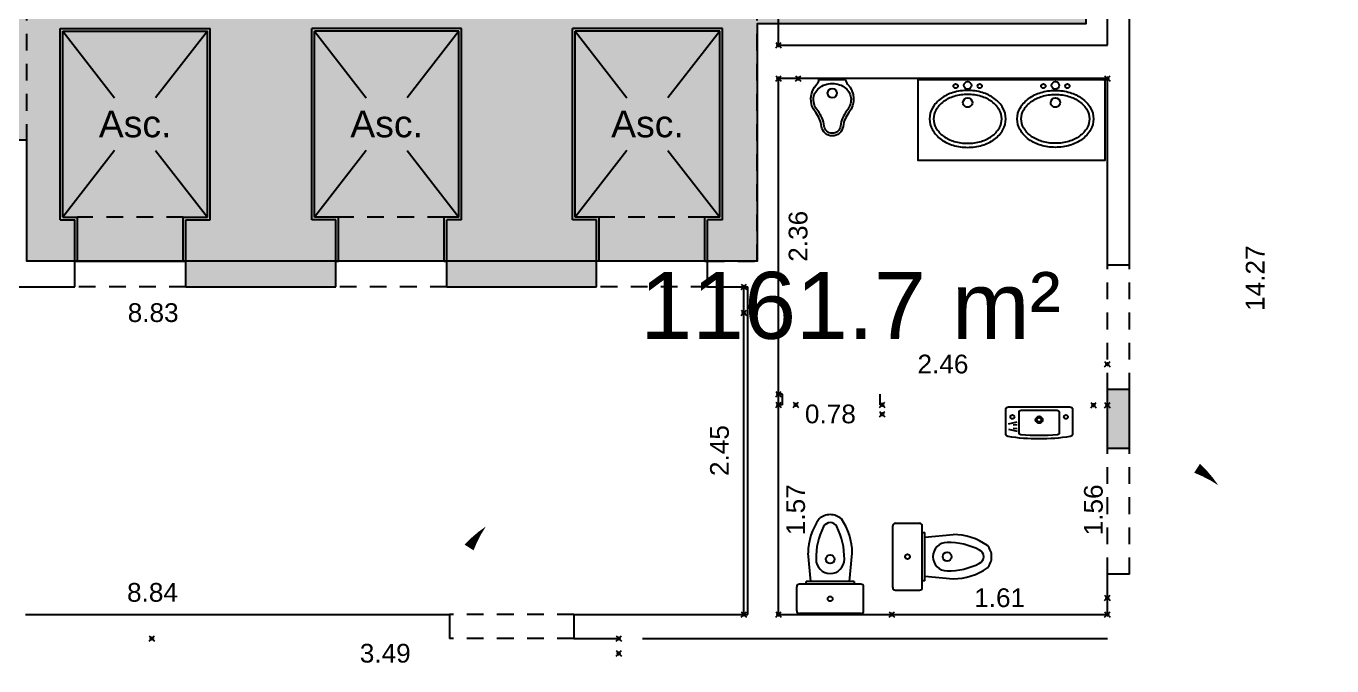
# Model space of a CAD drawing. Header units: metres. Extents: x 46.9 to 94.2, y 5.9 to 84.
# Drawn here: x 65.08 to 74.84, y 20.3 to 25.08 of the extents above; entities that cross this region are included whole.
import ezdxf
from ezdxf.enums import TextEntityAlignment as Align

# ---------------------------------------------------------------- set-up
doc = ezdxf.new("R2010")
doc.units = ezdxf.units.M
doc.header["$PDMODE"] = 35
doc.header["$PDSIZE"] = 0.02
doc.linetypes.add('CACHE2', pattern=[0.1875, 0.125, -0.0625])
for name, color, linetype in [('GEX_BAT_cloison', 2, 'Continuous'), ('GEX_BAT_coffrage', 221, 'Continuous'), ('GEX_BAT_linteau_mur', 6, 'CACHE2'), ('GEX_BAT_mur', 1, 'Continuous'), ('GEX_EDS_sdp_1-SDP_su', 10, 'Continuous'), ('GEX_EQU_ascenseur', 132, 'Continuous'), ('GEX_MEP_txt_cot_plani', 30, 'Continuous'), ('GEX_MEP_txt_designation', 7, 'Continuous')]:
    doc.layers.add(name, color=color, linetype=linetype)
for name, color, linetype, true_color in [('GEX_EDS_sdp_2-tremie', 7, 'Continuous', 0xffff7f), ('GEX_EQU_sanitaire', 9, 'Continuous', 0x808080), ('GEX_MEP_mur_pochage', 7, 'Continuous', 0x999999), ('GEX_MEP_ouvrant_porte', 9, 'Continuous', 0x808080)]:
    doc.layers.add(name, color=color, linetype=linetype, true_color=true_color)
doc.styles.add('Cota100', font='swissl.ttf', dxfattribs={"height": 0.14})
doc.styles.add('Designation', font='swissl.ttf', dxfattribs={"height": 0.2})
doc.styles.add('SURF', font='swissl.ttf')
doc.dimstyles.new('00SCP', dxfattribs={"dimtxt": 0.2, "dimasz": 0.1, "dimexe": 1.25, "dimexo": 0.625, "dimgap": 0.05, "dimtad": 0, "dimzin": 0, "dimdsep": 46, "dimtxsty": 'Cota100', "dimblk": 'NONE', "dimcen": 0, "dimse1": 1, "dimse2": 1, "dimsd1": 1, "dimsd2": 1, "dimclrd": 256, "dimclrt": 256, "dimaunit": 2, "dimazin": 0, "dimtfac": 1, "dimtofl": 0, "dimtmove": 0, "dimatfit": 3, "dimldrblk": 'NONE', "dimfxl": 1, "dimlwd": -1, "dimarcsym": 0})

# ---------------------------------------------------------------- blocks, each defined once
blk = doc.blocks.new('Lav_mod_2ov')
at = {"layer": 'GEX_EQU_sanitaire'}
blk.add_lwpolyline([(0.7000207639293308, 0), (-0.7000207639293876, -4.547473508864641e-13), (-0.7000207639293876, -0.6000000000003638), (0.7000207639293876, -0.6000000000003638)], close=True, dxfattribs=at)
for points in [[(-0.129994408372113, -0.1385473538216502, 0.08343840775333503), (-0.2183157912086244, -0.09537174992829023, 0.0721734136228781), (-0.3277664005445331, -0.0794901745784955, 0.0721734136228706), (-0.4372170098804418, -0.09537174992829023, 0.08343840775334628), (-0.5255383927169532, -0.1385473538216502, 0.1066419042165774), (-0.5908948619353396, -0.2105371480147369, 0.1319220404663405), (-0.6127664005443876, -0.2919901745785864, 0.1319220404663596), (-0.5908948619353396, -0.373443201142436, 0.1066419042165322), (-0.5255383927169532, -0.4454329953355227, 0.08343840775340261), (-0.4372170098804418, -0.4886085992288827, 0.07217341362286965), (-0.3277664005445331, -0.5044901745786774, 0.07217341362287064), (-0.2183157912086244, -0.4886085992288827, 0.08343840775339216), (-0.129994408372113, -0.4454329953355227, 0.106641904216594), (-0.06463793915372662, -0.373443201142436, 0.1319220404662997), (-0.04276640054467862, -0.2919901745785864, 0.1319220404663559), (-0.06463793915372662, -0.2105371480147369, 0.1066419042166187)], [(-0.4340038180604324, -0.04663304784207867, -1), (-0.4012638338948591, -0.04663304784207867, -1)], [(-0.3557916336656604, -0.04155264907421952, -1), (-0.299741167423349, -0.04155264907421952, -1)], [(-0.2542689671923881, -0.04663304784207867, -1), (-0.2215289830268148, -0.04663304784207867, -1)], [(0.129994408370294, -0.1385473538216502, -0.08343840775333503), (0.2183157912068054, -0.09537174992829023, -0.0721734136228781), (0.3277664005427141, -0.0794901745784955, -0.0721734136228706), (0.4372170098786228, -0.09537174992829023, -0.08343840775334628), (0.5255383927151343, -0.1385473538216502, -0.1066419042165774), (0.5908948619335206, -0.2105371480147369, -0.1319220404663405), (0.6127664005425686, -0.2919901745785864, -0.1319220404663596), (0.5908948619335206, -0.373443201142436, -0.1066419042165322), (0.5255383927151343, -0.4454329953355227, -0.08343840775340261), (0.4372170098786228, -0.4886085992288827, -0.07217341362286965), (0.3277664005427141, -0.5044901745786774, -0.07217341362287064), (0.2183157912068054, -0.4886085992288827, -0.08343840775339216), (0.129994408370294, -0.4454329953355227, -0.106641904216594), (0.06463793915190763, -0.373443201142436, -0.1319220404662997), (0.04276640054285963, -0.2919901745785864, -0.1319220404663559), (0.06463793915190763, -0.2105371480147369, -0.1066419042166187)], [(0.2215289830286338, -0.04663304784207867, -1), (0.2542689671942071, -0.04663304784207867, -1)], [(0.2997411674252248, -0.04155264907421952, -1), (0.3557916336675362, -0.04155264907421952, -1)], [(0.4340038180622514, -0.04663304784207867, -1), (0.4012638338966781, -0.04663304784207867, -1)], [(-0.5080786297443751, -0.4210371621466038, 0.08343840775082854), (-0.4286903762740621, -0.459845836508066, 0.07217341362286417), (-0.3277664005445331, -0.4744901745784773, 0.07217341362286536), (-0.2268424248150041, -0.459845836508066, 0.08343840775339512), (-0.1474541713423605, -0.4210371621452396, 0.106641904216594), (-0.09060279019740847, -0.3584156760521182, 0.1319220404663075), (-0.07276640054533345, -0.2919901745785864, 0.1319220404663613), (-0.09060279019740847, -0.2255646731050547, 0.106641904216621), (-0.1474541713423605, -0.1629431870119333, 0.08343840775333325), (-0.2268424248150041, -0.1241345126491069, 0.07217341362287374), (-0.3277664005445331, -0.1094901745786956, 0.0721734136228653), (-0.4286903762740621, -0.1241345126491069, 0.08343840775334462), (-0.5080786297467057, -0.1629431870119333, 0.1066419042165777), (-0.5649300108916577, -0.2255646731050547, 0.1319220404663368), (-0.5827664005437327, -0.2919901745785864, 0.1319220404663605), (-0.5649300108916577, -0.3584156760521182, 0.1066419042198547)], [(-0.2927664005445081, -0.169490174578641, -1), (-0.3627664005445581, -0.169490174578641, -1)], [(0.5080786297425561, -0.4210371621466038, -0.08343840775082854), (0.4286903762722432, -0.459845836508066, -0.07217341362286417), (0.3277664005427141, -0.4744901745784773, -0.07217341362286536), (0.2268424248131851, -0.459845836508066, -0.08343840775339512), (0.1474541713405415, -0.4210371621452396, -0.106641904216594), (0.09060279019558948, -0.3584156760521182, -0.1319220404663075), (0.07276640054351446, -0.2919901745785864, -0.1319220404663613), (0.09060279019558948, -0.2255646731050547, -0.106641904216621), (0.1474541713405415, -0.1629431870119333, -0.08343840775333325), (0.2268424248131851, -0.1241345126491069, -0.07217341362287374), (0.3277664005427141, -0.1094901745786956, -0.0721734136228653), (0.4286903762722432, -0.1241345126491069, -0.08343840775334462), (0.5080786297448867, -0.1629431870119333, -0.1066419042165777), (0.5649300108898387, -0.2255646731050547, -0.1319220404663368), (0.5827664005419138, -0.2919901745785864, -0.1319220404663605), (0.5649300108898387, -0.3584156760521182, -0.1066419042198547)], [(0.3627664005463771, -0.169490174578641, -1), (0.2927664005463271, -0.169490174578641, -1)]]:
    blk.add_lwpolyline(points, format="xyb", close=True, dxfattribs=at)
blk = doc.blocks.new('Urinoire')
at = {"layer": 'GEX_EQU_sanitaire'}
for points in [[(-0.1000000000017849, 0), (0.1000000000018417, 0, 0.1962643846527368), (0.1142860938582544, -0.03499309800918127, -0.3815925434227682), (0.1241131427738082, -0.2479442714907236, 0.1418830566987657), (0.08067353369881403, -0.3503808264986219, -0.887385921762725), (-0.08067353370313413, -0.3503808264958934, 0.1418830567103987), (-0.1241131427781283, -0.2479442714902689, -0.3815925434166694), (-0.1142860938620061, -0.03499309800918127, 0.1962643845374587), (-0.1000000000017849, 0)], [(-5.496758603840135e-10, -0.03000000000020009, -0.08348632025961976), (0.05465599280216793, -0.03919011033121933, -0.09095970986162738), (0.098994949244684, -0.06425953959569597, -0.1040039614469464), (0.1297697984988417, -0.1033027007856617, -0.1155749649677367), (0.1399999999918009, -0.1469693845683651, -0.172419109596774), (0.1085989999261301, -0.2353224106245762, 0.1418830566983598), (0.06081543423863423, -0.348002615853602, -0.8873859217541105), (-0.06081543309880999, -0.3480026254046606, 0.1418830566987895), (-0.1085990042269032, -0.2353224053440499, -0.1724191032057591), (-0.1400000013003364, -0.1469693844087487, -0.1155749648754758), (-0.1297697997218847, -0.103302700567383, -0.1040039614498406), (-0.09899495040224338, -0.06425953942925844, -0.09095970987350682), (-0.05465599391789056, -0.03919011023936037, -0.0834863200542586), (-6.90761225996539e-10, -0.03000000000020009)]]:
    blk.add_lwpolyline(points, format="xyb", close=True, dxfattribs=at)
blk.add_circle((-3.410605131648481e-13, -0.1026313648831092), 0.03466757653131936, dxfattribs=at)
blk = doc.blocks.new('WC_anc')
at = {"layer": 'GEX_EQU_sanitaire'}
for p, q in [((-0.2299999999995634, 0), (0.2299999999995634, 0)), ((-0.25, -0.01999999999998181), (-0.25, -0.2000000000000455)), ((0.25, -0.01999999999998181), (0.25, -0.2000000000000455)), ((-0.2299999999995634, -0.2200000000000273), (0.2299999999995634, -0.2200000000000273)), ((-0.1800211909576319, -0.2400000000000091), (-0.1800211909576319, -0.2200000000000273)), ((-0.1800211909576319, -0.2400000000000091), (0.1800211909576319, -0.2400000000000091)), ((-0.1455349706211564, -0.2400000000000091), (-0.1655349706215929, -0.4513128155659842)), ((0.1455349706211564, -0.2400000000000091), (0.1655349706215929, -0.4513128155659842)), ((0.1800211909576319, -0.2200000000000273), (0.1800211909576319, -0.2400000000000091))]:
    blk.add_line(p, q, dxfattribs=at)
for centre, radius in [((0, -0.1100000000000136), 0.01808360721902258), ((0, -0.4057859205188379), 0.03256487162645499)]:
    blk.add_circle(centre, radius, dxfattribs=at)
for centre, radius, start, end in [((-0.2299999999995634, -0.01999999999998181), 0.02, 90, 180), ((0.2299999999995634, -0.01999999999998181), 0.02, 0, 90), ((-0.2299999999995634, -0.2000000000000455), 0.02, 180, 270), ((0.2299999999995634, -0.2000000000000455), 0.02, 270, 0), ((0, -0.4057859205188379), 0.1060212552761711, 0, 180), ((0.2980036237804597, -0.4449736446969155), 0.4635819383751183, 180.7835056242657, 214.5960937535765), ((0.4098907800525922, -0.4136457472908432), 0.51598738613228, 179.1272028522205, 207.1953121396612), ((-0.4098907800525922, -0.4136457472909569), 0.5159873861322742, 332.8046878603388, 0.8727971477925268), ((-0.2980036237804597, -0.4449736446970292), 0.4635819383751183, 325.4039062464342, 359.2164943749918), ((0, -0.6242586016226142), 0.05515311442279596, 207.195312139602, 332.8046878603388), ((0.002048223230303847, -0.6047060774502597), 0.1343332534198252, 230.3853511661666, 269.1263585809832), ((-0.002048223230303847, -0.6047060774502597), 0.1343332534198252, 270.8736414190167, 309.6146488338334)]:
    blk.add_arc(centre, radius, start, end, dxfattribs=at)
blk = doc.blocks.new('Lav_main')
at = {"layer": 'GEX_EQU_sanitaire'}
for p, q in [((-0.2299999999993361, -0.1277303202055009), (-0.1650000000006457, -0.1127303202056282)), ((-0.2299999999993361, -0.1677303202054645), (-0.1650000000006457, -0.1827303202053372)), ((-0.1949999999994816, -0.1350476248944688), (-0.1650000000006457, -0.133076686077402)), ((-0.1949999999994816, -0.1604130155160419), (-0.1650000000006457, -0.1623839543335635))]:
    blk.add_line(p, q, dxfattribs=at)
for points in [[(0.2499999999997726, -0.2028684423153209, -0.3713026147036146), (0.2329629629626879, -0.2226477447138677, -0.07448503859050569), (-0.2329629629623469, -0.2226477447138677, -0.3713026316475299), (-0.2499999999997726, -0.2028684411247923), (-0.2499999999997726, -0.01999999999998181, -0.4142135623730951), (-0.2299999999997908, 0), (0.2299999999997908, 0, -0.4142135623797548), (0.2500000000002274, -0.01999999999998181)], [(-0.1850000000005139, -0.0749999999998181, -1), (-0.2150000000004866, -0.0749999999998181, -1)], [(0.1350000000004457, -0.02500000000009095, -0.4142135623619958), (0.1499999999998636, -0.03999999999996362), (0.1499999999998636, -0.1940422529369243, -0.3886084416338944), (0.1363213703097017, -0.208983938935944, -0.04413145973066457), (-0.1363213703099291, -0.208983938935944, -0.3886084416306387), (-0.1499999999994088, -0.1940422529360148), (-0.1499999999994088, -0.03999999999996362, -0.4142135623719853), (-0.1349999999994793, -0.02500000000009095)], [(0.02602152959917703, -0.09685071190733652, -1), (-0.02602152959872228, -0.09685071190733652, -1)], [(0.01602152959918612, -0.09685071190733652, -1), (-0.01602152959873138, -0.09685071190733652, -1)], [(0.2150000000009413, -0.0749999999998181, -1), (0.1850000000009686, -0.0749999999998181, -1)]]:
    blk.add_lwpolyline(points, format="xyb", close=True, dxfattribs=at)
blk = doc.blocks.new('*D90')
at = {"color": 0, "transparency": 16777216}
for p in [(70.70781804158922, 24.68764325520896), (73.16558929058645, 24.68764078468393), (73.16558714425383, 22.55238832104895)]:
    blk.add_point(p, dxfattribs=at)
at = {"layer": 'GEX_MEP_txt_cot_plani', "transparency": 16777216, "insert": (71.93670151975523, 22.55238955631146), "char_height": 0.14, "attachment_point": 5, "rotation": 359.9999424069032, "style": 'Cota100'}
blk.add_mtext('2.46', dxfattribs=at)
blk = doc.blocks.new('_None')
blk = doc.blocks.new('*D91')
at = {"color": 0, "transparency": 16777216}
for p in [(70.70781804158922, 24.68764325520896), (70.85465804506286, 24.68764310760746), (70.70781566935054, 22.32764325520838)]:
    blk.add_point(p, dxfattribs=at)
at = {"layer": 'GEX_MEP_txt_cot_plani', "transparency": 16777216, "insert": (70.85465685894354, 23.50764310760717), "char_height": 0.14, "attachment_point": 5, "rotation": 89.99994240709174, "style": 'Cota100'}
blk.add_mtext('2.36', dxfattribs=at)
blk = doc.blocks.new('*D92')
at = {"color": 0, "transparency": 16777216}
for p in [(70.70781558893485, 22.24764325520936), (71.48281552066905, 22.17972588862175), (71.48281558893812, 22.24764247618713)]:
    blk.add_point(p, dxfattribs=at)
at = {"layer": 'GEX_MEP_txt_cot_plani', "transparency": 16777216, "insert": (71.09531552066743, 22.17972627813285), "char_height": 0.14, "attachment_point": 5, "rotation": 359.9999424068567, "style": 'Cota100'}
blk.add_mtext('0.78', dxfattribs=at)
blk = doc.blocks.new('*D93')
at = {"color": 0, "transparency": 16777216}
for p in [(70.70781558893394, 22.24764325520936), (70.83634470865236, 22.24764312601363), (70.70781401553266, 20.68236020684617)]:
    blk.add_point(p, dxfattribs=at)
at = {"layer": 'GEX_MEP_txt_cot_plani', "transparency": 16777216, "insert": (70.83634392195174, 21.46500160183203), "char_height": 0.14, "attachment_point": 5, "rotation": 89.99994240705968, "style": 'Cota100'}
blk.add_mtext('1.57', dxfattribs=at)
blk = doc.blocks.new('*D94')
at = {"color": 0, "transparency": 16777216}
for p in [(73.06200992138062, 22.24514088879969), (73.16558683541915, 22.24514078468565), (73.16558526453171, 20.68235773633023)]:
    blk.add_point(p, dxfattribs=at)
at = {"layer": 'GEX_MEP_txt_cot_plani', "transparency": 16777216, "insert": (73.06200913593692, 21.46374936462198), "char_height": 0.14, "attachment_point": 5, "rotation": 89.99994240709245, "style": 'Cota100'}
blk.add_mtext('1.56', dxfattribs=at)
blk = doc.blocks.new('*D95')
at = {"color": 0, "transparency": 16777216}
for p in [(73.16558538943514, 20.80661680065078), (71.55558526453116, 20.68235935467874), (73.16558526453174, 20.68235773633024)]:
    blk.add_point(p, dxfattribs=at)
at = {"layer": 'GEX_MEP_txt_cot_plani', "transparency": 16777216, "insert": (72.36058538943486, 20.80661760982503), "char_height": 0.14, "attachment_point": 5, "rotation": 359.9999424071184, "style": 'Cota100'}
blk.add_mtext('1.61', dxfattribs=at)
blk = doc.blocks.new('*D102')
at = {"color": 0, "transparency": 16777216}
for p in [(66.0228138346074, 20.50236491614214), (69.51281383460443, 20.50236140804554), (69.51281372357155, 20.39190127267557)]:
    blk.add_point(p, dxfattribs=at)
at = {"layer": 'GEX_MEP_txt_cot_plani', "transparency": 16777216, "insert": (67.76781372357303, 20.39190302672386), "char_height": 0.14, "attachment_point": 5, "rotation": 359.99994240712635, "style": 'Cota100'}
blk.add_mtext('3.49', dxfattribs=at)
blk = doc.blocks.new('*D104')
at = {"color": 0, "transparency": 16777216}
for p in [(70.26692931890264, 23.13106636737837), (70.4478164769416, 23.13106618555321), (70.4478140155379, 20.68236046819492)]:
    blk.add_point(p, dxfattribs=at)
at = {"layer": 'GEX_MEP_txt_cot_plani', "transparency": 16777216, "insert": (70.26692808820077, 21.90671350869922), "char_height": 0.14, "attachment_point": 5, "rotation": 89.99994240710782, "style": 'Cota100'}
blk.add_mtext('2.45', dxfattribs=at)
blk = doc.blocks.new('*D105')
at = {"color": 0, "transparency": 16777216}
for p in [(61.60781418061832, 20.84659193460992), (61.60781401554412, 20.68236935403729), (70.44781401553608, 20.68236046819493)]:
    blk.add_point(p, dxfattribs=at)
at = {"layer": 'GEX_MEP_txt_cot_plani', "transparency": 16777216, "insert": (66.02781418061431, 20.84658749168873), "char_height": 0.14, "attachment_point": 5, "rotation": 359.99994240709674, "style": 'Cota100'}
blk.add_mtext('8.84', dxfattribs=at)
blk = doc.blocks.new('*D119')
at = {"color": 0, "transparency": 16777216}
for p in [(74.27054186268829, 30.32763967395834), (74.88143583013513, 30.32763905990305), (74.88142149007851, 16.06140907932513)]:
    blk.add_point(p, dxfattribs=at)
at = {"layer": 'GEX_MEP_txt_cot_plani', "transparency": 16777216, "insert": (74.27053469266, 23.19452468366937), "char_height": 0.14, "attachment_point": 5, "rotation": 89.9999424077192, "style": 'Cota100'}
blk.add_mtext('14.27', dxfattribs=at)
blk = doc.blocks.new('*D124')
at = {"color": 0, "transparency": 16777216}
for p in [(70.70782074786257, 27.37995370022236), (70.89970074196546, 27.3799535073471), (70.70781829018051, 24.93495370022355)]:
    blk.add_point(p, dxfattribs=at)
at = {"layer": 'GEX_MEP_txt_cot_plani', "transparency": 16777216, "insert": (70.89969951312445, 26.15745350734768), "char_height": 0.14, "attachment_point": 5, "rotation": 89.99994240703083, "style": 'Cota100'}
blk.add_mtext('2.47', dxfattribs=at)
blk = doc.blocks.new('*D129')
at = {"color": 0, "transparency": 16777216}
for p in [(61.61781647694804, 23.13107506134383), (70.44781647694433, 23.1310661855532), (70.4478162815054, 22.93663552795441)]:
    blk.add_point(p, dxfattribs=at)
at = {"layer": 'GEX_MEP_txt_cot_plani', "transparency": 16777216, "insert": (66.03281628150727, 22.9366399658497), "char_height": 0.14, "attachment_point": 5, "rotation": 359.99994240709594, "style": 'Cota100'}
blk.add_mtext('8.83', dxfattribs=at)

msp = doc.modelspace()

# ---------------------------------------------------------------- hatches: boundary and pattern name
at = {"layer": 'GEX_EDS_sdp_2-tremie'}
h = msp.add_hatch(color=256, dxfattribs=at)
edge = h.paths.add_edge_path()
edge.add_line((61.81282210095469, 28.72607486532979), (64.93782210095196, 28.72607172412791))
edge.add_line((64.93782210095196, 28.72607172412791), (64.93782197418568, 28.59995950014309))
edge.add_line((64.93782197418568, 28.59995950014309), (66.3005932231863, 28.59995813030218))
edge.add_line((66.3005932231863, 28.59995813030218), (66.30059004791747, 25.44107035428715))
edge.add_line((66.30059004791747, 25.44107035428715), (70.7078187989191, 25.44106592420303))
edge.add_line((70.7078187989191, 25.44106592420303), (70.70782074786166, 27.37995370022236))
edge.add_line((70.70782074786166, 27.37995370022236), (71.845591996861, 27.37995255655005))
edge.add_line((71.845591996861, 27.37995255655005), (71.84559100155548, 26.38978390078955))
edge.add_arc((71.82657353126149, 26.20745257566693), 0.1833204197501029, -8.627596490240819, 84.04548229141233, ccw=False)
edge.add_line((72.00781954163722, 26.17995239348147), (73.00559079064078, 26.17995139053346))
edge.add_line((73.00559079064078, 26.17995139053346), (73.00558970001111, 25.09495139053524))
edge.add_line((73.00558970001111, 25.09495139053524), (70.70781845101192, 25.09495370022341))
edge.add_line((70.70781845101192, 25.09495370022341), (70.54781845101661, 25.094953861053))
edge.add_line((70.54781845101661, 25.094953861053), (70.5478166679286, 23.32106608503454))
edge.add_line((70.5478166679286, 23.32106608503454), (65.08781666792402, 23.32107157334667))
edge.add_line((65.08781666792402, 23.32107157334667), (65.08781757761881, 24.22607157334824))
edge.add_line((65.08781757761881, 24.22607157334824), (63.45341069488586, 24.22607321623127))
edge.add_line((63.45341069488586, 24.22607321623127), (63.31150844088825, 24.24607335886867))
edge.add_line((63.31150844088825, 24.24607335886867), (61.81281759772628, 24.24607486533114))
edge.add_line((61.81281759772628, 24.24607486533114), (61.81282071379792, 27.34607486532968))
edge.add_line((61.81282071379792, 27.34607486532968), (61.81282210095469, 28.72607486532979))
at = {"layer": 'GEX_MEP_mur_pochage'}
for points in [[(66.27781666792998, 23.32107037717287), (66.2778164769461, 23.13107037717782), (67.39781647694508, 23.13106925136981), (67.39781666792987, 23.32106925136941)], [(68.22781666792889, 23.32106841706536), (68.22781647694319, 23.13106841706576), (69.34781647694399, 23.13106729125775), (69.34781666792605, 23.32106729125735)], [(73.33058695352975, 22.36264061882957), (73.16558695352978, 22.36264078468594), (73.16558651124706, 21.92264078468543), (73.33058651124702, 21.92264061882997)]]:
    msp.add_hatch(color=256, dxfattribs=at).paths.add_polyline_path(points)

# ---------------------------------------------------------------- linework, layer by layer
at = {"layer": 'GEX_BAT_cloison'}
for p, q in [((70.73781566935031, 22.32764322505409), (70.70781566934966, 22.3276432552093)), ((70.73781558893461, 22.24764322505325), (70.73781566935031, 22.32764322505409)), ((71.46781558893417, 22.24764249126565), (71.46781566934806, 22.32764249126558)), ((70.73781558893552, 22.24764322505325), (70.70781558893486, 22.24764325520937)), ((71.48281558893814, 22.24764247618805), (71.46781558893417, 22.24764249126565))]:
    msp.add_line(p, q, dxfattribs=at)
at = {"layer": 'GEX_BAT_coffrage'}
msp.add_line((70.44781401553973, 20.68236046819493), (70.44781647694435, 23.13106618555321), dxfattribs=at)
at = {"layer": 'GEX_BAT_linteau_mur'}
for p, q in [((73.16558695352705, 22.36264078468594), (73.16558788835118, 23.29264078468441)), ((73.33058695352975, 22.36264061882957), (73.33058788835206, 23.29264061882895)), ((66.2778164769461, 23.13107037717782), (65.44781647694435, 23.13107121148187)), ((68.22781647694228, 23.13106841706576), (67.39781647694508, 23.13106925136981)), ((70.17781647694119, 23.1310664569537), (69.34781647694399, 23.13106729125775)), ((73.16558556637483, 20.98264078468583), (73.16558651124706, 21.92264078468543)), ((73.33058556637297, 20.98264061883037), (73.33058651124702, 21.92264061882997)), ((69.1778140155402, 20.68236174478079), (68.24781401553719, 20.6823626796031)), ((69.17781383460897, 20.5023617447805), (68.24781383460595, 20.50236267960372))]:
    msp.add_line(p, q, dxfattribs=at)
at = {"layer": 'GEX_BAT_mur'}
for p, q in [((73.33058788835206, 23.29264061882895), (73.3305925021541, 27.88264061882728)), ((70.70781829018051, 24.93495370022356), (70.70782074785984, 27.37995370022236)), ((73.16558953917956, 24.9349512297058), (73.1655919968598, 27.3799512297046)), ((70.70781829018051, 24.93495370022356), (73.16558953917865, 24.9349512297058)), ((70.70781401553268, 20.68236020684617), (70.70781804158742, 24.68764325520806)), ((73.16558929058647, 24.68764078468394), (70.70781804158742, 24.68764325520806)), ((73.16558788835118, 23.29264078468532), (73.16558929058647, 24.68764078468394)), ((65.44781647694435, 23.13107121148278), (65.44781666792915, 23.32107121148147)), ((66.2778164769461, 23.13107037717782), (66.27781666792998, 23.32107037717742)), ((67.39781647694508, 23.13106925136981), (67.39781666792987, 23.32106925136941)), ((68.22781647694319, 23.13106841706576), (68.22781666792889, 23.32106841706536)), ((69.34781647694399, 23.13106729125775), (69.34781666792605, 23.32106729125735)), ((70.1778164769421, 23.1310664569537), (70.1778166679278, 23.3210664569533)), ((73.33058788835115, 23.29264061882895), (73.16558788835118, 23.29264078468441)), ((64.85781647694694, 23.13107180454153), (65.44781647694526, 23.13107121148187)), ((66.27781647694701, 23.13107037717782), (67.39781647694508, 23.13106925136981)), ((68.22781647694319, 23.13106841706576), (69.34781647694399, 23.13106729125775)), ((70.17781647694301, 23.1310664569537), (70.4778164769441, 23.131066155398)), ((70.47781401554039, 20.68236043803881), (70.4778164769441, 23.131066155398)), ((73.16558651124706, 21.92264078468543), (73.16558695352978, 22.36264078468594)), ((73.33058695352975, 22.36264061882957), (73.16558695352796, 22.36264078468594)), ((73.33058651124702, 21.92264061882997), (73.33058695352975, 22.36264061882957)), ((73.33058651124702, 21.92264061882997), (73.16558651124706, 21.92264078468543)), ((73.16558526453173, 20.68235773633023), (73.16558556637392, 20.98264078468674)), ((73.33058556637206, 20.98264061883037), (73.16558556637392, 20.98264078468583)), ((65.078399352411, 20.68236586545481), (68.247814015539, 20.68236267960401)), ((68.24781401553992, 20.6823626796031), (68.24781383460595, 20.50236267960372)), ((69.1778140155402, 20.68236174478079), (69.17781383460715, 20.5023617447805)), ((69.1778140155402, 20.68236174478079), (70.47781401554039, 20.68236043803881)), ((70.70781401553268, 20.68236020684617), (73.16558526453173, 20.68235773633023)), ((69.17781383460715, 20.5023617447805), (69.51281383460446, 20.50236140804373)), ((69.69058508360195, 20.50236122934984), (73.16558508359958, 20.50235773632812))]:
    msp.add_line(p, q, dxfattribs=at)
at = {"layer": 'GEX_BAT_mur', "linetype": 'CACHE2'}
for p, q in [((65.08781666792493, 23.32107157334849), (65.0878187989183, 25.44107157334656)), ((70.54781666792587, 23.32106608503454), (70.54781879892198, 25.44106608503353)), ((65.44781666792915, 23.32107121148147), (65.08781666792493, 23.32107157334849)), ((67.39781666792987, 23.32106925136941), (66.27781666792907, 23.32107037717287)), ((69.34781666792696, 23.32106729125735), (68.22781666793071, 23.32106841706536)), ((70.17781666792689, 23.3210664569533), (70.54781666792587, 23.32106608503454))]:
    msp.add_line(p, q, dxfattribs=at)
at = {"layer": 'GEX_EDS_sdp_2-tremie', "flags": 128}
msp.add_lwpolyline([(61.81282210095469, 28.72607486532979), (64.93782210095196, 28.72607172412791), (64.93782197418568, 28.59995950014309), (66.3005932231863, 28.59995813030218), (66.30059004791747, 25.44107035428715), (70.7078187989191, 25.44106592420303), (70.70782074786166, 27.37995370022236), (71.845591996861, 27.37995255655005), (71.84559100155548, 26.38978390078955, -0.4279451727842913), (72.00781954163722, 26.17995239348147), (73.00559079064078, 26.17995139053346), (73.00558970001111, 25.09495139053524), (70.70781845101192, 25.09495370022341), (70.54781845101661, 25.094953861053), (70.5478166679286, 23.32106608503454), (65.08781666792402, 23.32107157334667), (65.08781757761881, 24.22607157334824), (63.45341069488586, 24.22607321623127), (63.31150844088825, 24.24607335886867), (61.81281759772628, 24.24607486533114), (61.81282071379792, 27.34607486532968)], format="xyb", close=True, dxfattribs=at)
at = {"layer": 'GEX_EQU_ascenseur'}
for p, q in [((65.337816979536, 23.63107132205187), (65.33781841695236, 25.06107132205943)), ((65.33781841695236, 25.06107132205943), (66.45781841695134, 25.06107019624233)), ((65.357816999639, 23.65107130194792), (65.35781839684842, 25.04107130195553)), ((65.35781839684842, 25.04107130195553), (66.43781839684743, 25.04107021634627)), ((65.3578183968475, 25.04107130195553), (65.74485801796709, 24.54293594128103)), ((66.43781839684743, 25.04107021634627), (66.05076433159502, 24.54291833255593)), ((66.43781699963893, 23.65107021634685), (66.43781839684743, 25.04107021634627)), ((66.45781697953498, 23.63107019624294), (66.45781841695134, 25.06107019624233)), ((67.21781697953884, 23.63106943230105), (67.21781841695702, 25.06106943230043)), ((68.337818416956, 25.06106830649878), (67.21781841695702, 25.06106943230043)), ((67.23781699964275, 23.6510694121971), (67.23781839685307, 25.04106941219652)), ((68.31781839685209, 25.04106832660273), (67.23781839685307, 25.04106941219652)), ((67.23781839685216, 25.0410694122038), (67.62485801797175, 24.54293405153021)), ((68.31781839685209, 25.04106832659454), (67.93076433159968, 24.5429164428042)), ((68.31781699964267, 23.65106832659603), (68.31781839685209, 25.04106832660273)), ((68.33781697953782, 23.63106830649212), (68.337818416956, 25.06106830649878)), ((69.16781697953593, 23.63106747218808), (69.1678184169532, 25.06106747218837)), ((70.28781841695309, 25.06106634638672), (69.1678184169532, 25.06106747218837)), ((69.18781699963802, 23.65106745208504), (69.18781839685016, 25.04106745208446)), ((70.26781839684918, 25.04106636649067), (69.18781839685016, 25.04106745208446)), ((69.18781839684925, 25.04106745210083), (69.57485801796884, 24.54293209142634)), ((70.26781839684918, 25.04106636649067), (69.88076433159677, 24.54291448270124)), ((70.26781699963976, 23.65106636648306), (70.26781839684918, 25.04106636649067)), ((70.287816979534, 23.63106634638007), (70.28781841695309, 25.06106634638672)), ((65.74485762219501, 24.14920588452514), (65.357816999639, 23.65107130194792)), ((66.0507639358566, 24.14922287826084), (66.43781699963893, 23.65107021634685)), ((67.62485762220058, 24.14920399477342), (67.23781699964456, 23.6510694121971)), ((67.93076393586125, 24.14922098850911), (68.31781699964358, 23.65106832659512)), ((69.57485762219676, 24.14920203466954), (69.18781699963984, 23.65106745209323)), ((69.88076393585834, 24.14921902840615), (70.26781699964067, 23.65106636649125)), ((65.337816979536, 23.63107132205187), (65.44781697953658, 23.63107121148278)), ((65.357816999639, 23.65107130194792), (65.4678169996414, 23.65107119137792)), ((65.44781666792915, 23.32107121148238), (65.44781697953658, 23.63107121148278)), ((65.46781666792958, 23.32107119137891), (65.46781699964049, 23.65107119137792)), ((66.25781666792864, 23.3210703972818), (66.25781699963954, 23.65107039728173)), ((66.25781699963954, 23.65107039728173), (66.43781699963893, 23.65107021634685)), ((66.27781666792816, 23.32107037717833), (66.2778169795356, 23.63107037717782)), ((66.2778169795356, 23.63107037717782), (66.45781697953498, 23.63107019624294)), ((67.39781697953822, 23.6310692513689), (67.21781697953884, 23.63106943230105)), ((67.41781699964213, 23.65106923126496), (67.23781699964275, 23.6510694121971)), ((67.39781666792987, 23.32106925137032), (67.39781697953731, 23.63106925136981)), ((67.41781666793031, 23.32106923126594), (67.41781699964122, 23.65106923126586)), ((68.20781666792936, 23.32106843716974), (68.20781699964027, 23.65106843716967)), ((68.31781699964267, 23.65106832659603), (68.20781699963936, 23.65106843716694)), ((68.22781666792889, 23.32106841706536), (68.22781697953633, 23.63106841706576)), ((68.33781697953782, 23.63106830649212), (68.22781697953724, 23.63106841706303)), ((69.3478169795344, 23.63106729125593), (69.16781697953593, 23.63106747218808)), ((69.36781699963922, 23.6510672711529), (69.18781699963802, 23.65106745208504)), ((69.34781666792696, 23.32106729125735), (69.34781697953349, 23.63106729125775)), ((69.3678166679274, 23.32106727115388), (69.36781699963831, 23.65106727115381)), ((70.15781666792554, 23.32106647705768), (70.15781699963736, 23.6510664770567)), ((70.26781699963976, 23.65106636648306), (70.15781699963645, 23.65106647705488)), ((70.17781666792598, 23.3210664569533), (70.17781697953342, 23.6310664569537)), ((70.287816979534, 23.63106634638007), (70.17781697953433, 23.63106645695098)), ((65.44781666792915, 23.32107121148238), (65.46781666793049, 23.32107119137891)), ((65.46781666793049, 23.32107119137891), (66.25781666792682, 23.3210703972818)), ((66.25781666792864, 23.3210703972818), (66.27781666792998, 23.32107037717833)), ((67.39781666792987, 23.32106925137032), (67.41781666793122, 23.32106923126594)), ((68.20781666792845, 23.32106843716974), (67.41781666793122, 23.32106923126594)), ((68.20781666792936, 23.32106843716974), (68.22781666793071, 23.32106841706536)), ((69.36781666792649, 23.32106727115388), (69.34781666792605, 23.32106729125735)), ((70.15781666792464, 23.32106647705768), (69.36781666792831, 23.32106727115388)), ((70.15781666792554, 23.32106647705768), (70.1778166679278, 23.3210664569533))]:
    msp.add_line(p, q, dxfattribs=at)
at = {"layer": 'GEX_EQU_ascenseur', "linetype": 'CACHE2'}
for p, q in [((66.25781699963864, 23.65107039728173), (65.46781699964049, 23.65107119137792)), ((68.20781699963936, 23.65106843716694), (67.41781699964122, 23.65106923126586)), ((70.15781699963645, 23.65106647705488), (69.36781699963831, 23.65106727115381))]:
    msp.add_line(p, q, dxfattribs=at)
at = {"layer": 'GEX_MEP_ouvrant_porte', "flags": 128}
for points in [[(73.33058556637297, 20.98264061883037, 0, 0, 0), (73.99526660881565, 21.64732032501888, 0, 0.07999999999999999, 0.05432790184948857), (73.83649438109114, 21.77488822607847, 0, 0, 0.1430387188208404), (73.33058651124702, 21.92264061882997, 0, 0, 0.1430387188208404)], [(69.1778140155402, 20.68236174478079, 0, 0, 0), (68.52020537005228, 21.33997171230385, 0, 0.07999999999999999, 0.05432790184866079), (68.3939945743241, 21.18288855083392, 0, 0, 0.143038718820806), (68.24781401553719, 20.6823626796031, 0, 0, 0.143038718820806)], [(65.07839935240918, 20.68236586545481, 0, 0, 0), (64.50210790502479, 21.25865847140085, 0, 0.07999999999999999, 0.05432790184920293), (64.39150382059597, 21.12099957183273, 0, 0, 0.1430387188213674), (64.2633993524123, 20.68236668468126, 0, 0, 0.1430387188213674)]]:
    msp.add_lwpolyline(points, format="xyseb", dxfattribs=at)

# ---------------------------------------------------------------- block references
at = {"layer": 'GEX_EQU_sanitaire'}
for name, p, rotation in [('Urinoire', (71.10940692647182, 24.67965378067038), 359.9999424075664), ('Lav_mod_2ov', (72.44933404441963, 24.67685763399822), 359.9999424072017), ('Lav_main', (72.65578429843117, 22.23358591484703), 359.9999424077749), ('WC_anc', (71.09379931213152, 20.68900815072902), 179.999942406941), ('WC_anc', (71.56173117615799, 21.11409786872628), 89.99994240688899)]:
    msp.add_blockref(name, p, dxfattribs=dict(at, rotation=rotation))

# ---------------------------------------------------------------- texts
at = {"layer": 'GEX_EDS_sdp_1-SDP_su', "style": 'SURF'}
msp.add_text('1161.7 m²', height=0.5, dxfattribs=at).set_placement((71.24526950523787, 22.99167627184355), align=Align.MIDDLE_CENTER)
at = {"layer": 'GEX_MEP_txt_designation', "style": 'Designation', "oblique": 1.175155160372758e-08}
for p in [(65.89781769824276, 24.34607075914755), (67.77781769824742, 24.34606886939582), (69.72781769824451, 24.34606690929286)]:
    msp.add_text('Asc.', height=0.2, rotation=0.1441217313560436, dxfattribs=at).set_placement(p, align=Align.MIDDLE)

# ---------------------------------------------------------------- dimensions: what is measured, and where the dimension line sits
at = {"layer": 'GEX_MEP_txt_cot_plani'}
for p1, p2, distance, picture, middle in [((74.88142149007854, 16.06140907932513), (74.88143583013516, 30.32763905990305), 0.6108939674471787, '*D119', (74.27053469266, 23.19452468366938)), ((61.61781647694806, 23.13107506134384), (70.44781647694435, 23.13106618555321), -0.19443065759889552, '*D129', (66.03281628150725, 22.93663996584971))]:
    dim = msp.add_aligned_dim(p1=p1, p2=p2, distance=distance, dimstyle='00SCP', dxfattribs=at)
    dim.commit()
    dim.dimension.update_dxf_attribs({"geometry": picture, "text_midpoint": middle})
dim = msp.add_aligned_dim(p1=(70.70781829018051, 24.93495370022356), p2=(70.70782074786257, 27.37995370022236), distance=-0.19187999410298776, text='2.47', dimstyle='00SCP', dxfattribs=at)
dim.commit()
dim.dimension.update_dxf_attribs({"geometry": '*D124', "text_midpoint": (70.89969951312443, 26.15745350734769)})
for p1, p2, distance, picture, middle in [((70.70781566935057, 22.32764325520839), (70.70781804158923, 24.68764325520897), -0.14684000347370188, '*D91', (70.85465685894354, 23.50764310760718)), ((70.70781804158923, 24.68764325520897), (73.16558929058647, 24.68764078468394), -2.135252463636067, '*D90', (71.9367015197552, 22.55238955631147)), ((70.44781401553792, 20.68236046819493), (70.44781647694163, 23.13106618555321), 0.18088715803907623, '*D104', (70.26692808820077, 21.90671350869922)), ((70.70781401553268, 20.68236020684617), (70.70781558893395, 22.24764325520937), -0.12852911971847292, '*D93', (70.83634392195174, 21.46500160183204)), ((70.70781558893486, 22.24764325520937), (71.48281558893814, 22.24764247618714), -0.06791658756542297, '*D92', (71.09531552066741, 22.17972627813286)), ((73.16558526453173, 20.68235773633023), (73.16558683541916, 22.24514078468565), 0.10357691403859354, '*D94', (73.0620091359369, 21.46374936462199)), ((70.4478140155361, 20.68236046819493), (61.60781401554414, 20.68236935403729), -0.16422258057270991, '*D105', (66.02781418061431, 20.84658749168874)), ((71.55558526453115, 20.68235935467874), (73.16558526453173, 20.68235773633023), 0.12425906432061379, '*D95', (72.36058538943483, 20.80661760982504)), ((66.0228138346074, 20.50236491614214), (69.51281383460446, 20.50236140804554), -0.11046013537002505, '*D102', (67.76781372357303, 20.39190302672387))]:
    dim = msp.add_aligned_dim(p1=p1, p2=p2, distance=distance, dimstyle='00SCP', override={"dimtxt": 0.14}, dxfattribs=at)
    dim.commit()
    dim.dimension.update_dxf_attribs({"geometry": picture, "text_midpoint": middle})

doc.saveas('drawing.dxf')
